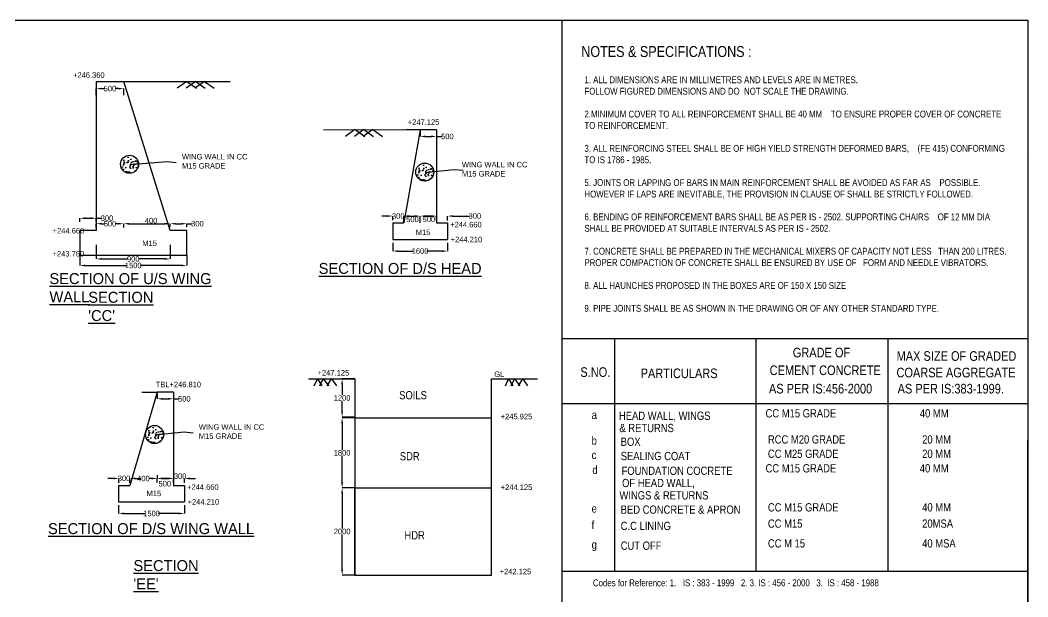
# Model space of a CAD drawing. Header units: inches. Extents: x -392027 to 80613, y -22027 to 270759.
# Drawn here: x -359664 to -322900, y 249727 to 270759 of the extents above; entities that cross this region are included whole.
import ezdxf

# ---------------------------------------------------------------- set-up
doc = ezdxf.new("R2010")
doc.units = ezdxf.units.IN
doc.header["$MEASUREMENT"] = 0
for name, color, linetype in [('head wall', 4, 'Continuous'), ('MAIN', 7, 'Continuous'), ('main canal', 1, 'Continuous'), ('walls', 130, 'Continuous')]:
    doc.layers.add(name, color=color, linetype=linetype)
doc.styles.add('ARIAL NARROW', font='ARIALN.TTF')
doc.dimstyles.get("Standard").update_dxf_attribs({"dimtxt": 0.18, "dimasz": 0.18, "dimexe": 0.18, "dimexo": 0.0625, "dimgap": 0.09, "dimtad": 0, "dimtih": 1, "dimtoh": 1, "dimdec": 4, "dimzin": 0, "dimdsep": 46, "dimtxsty": 'Standard', "dimcen": 0.09, "dimadec": 0, "dimazin": 0, "dimtfac": 1, "dimtdec": 4, "dimtofl": 0, "dimtmove": 0, "dimatfit": 3, "dimfxl": 1, "dimtolj": 1, "dimtzin": 0, "dimarcsym": 0})
doc.dimstyles.new('STANDARD$0', dxfattribs={"dimscale": 88.888889, "dimtxt": 0.02, "dimasz": 0.02, "dimexe": 0.05, "dimexo": 0.1, "dimgap": 0.002, "dimtad": 2, "dimdec": 0, "dimzin": 1, "dimdsep": 46, "dimtxsty": 'Standard', "dimblk": 'OBLIQUE', "dimcen": 0.09, "dimadec": 0, "dimazin": 0, "dimtfac": 1, "dimtdec": 4, "dimtofl": 0, "dimtmove": 0, "dimatfit": 3, "dimfxl": 1, "dimtolj": 1, "dimtzin": 1, "dimarcsym": 0})

# ---------------------------------------------------------------- blocks, each defined once
blk = doc.blocks.new('*D6')
at = {"layer": 'Defpoints', "color": 0, "transparency": 16777216}
for p in [(-345069, 266763), (-344469, 266763), (-344469, 266519)]:
    blk.add_point(p, dxfattribs=at)
at = {"layer": 'walls', "color": 0, "lineweight": -2, "transparency": 16777216}
for p, q in [((-345069, 266763), (-345069, 266519)), ((-344469, 266763), (-344469, 266519)), ((-344869, 266519), (-344669, 266519)), ((-344469, 266519), (-344269, 266519))]:
    blk.add_line(p, q, dxfattribs=at)
at = {"layer": 'walls', "color": 0, "transparency": 16777216}
for points in [[(-344869, 266552), (-344869, 266486), (-345069, 266519)], [(-344669, 266552), (-344669, 266486), (-344469, 266519)]]:
    blk.add_solid(points, dxfattribs=at)
at = {"layer": 'walls', "color": 0, "transparency": 16777216, "insert": (-344078, 266519), "char_height": 200, "attachment_point": 5, "style": 'ARIAL NARROW'}
blk.add_mtext('\\A1;500', dxfattribs=at)
blk = doc.blocks.new('*D7')
at = {"layer": 'Defpoints', "color": 0, "transparency": 16777216}
for p in [(-344069, 263615), (-344469, 263449), (-344069, 263449)]:
    blk.add_point(p, dxfattribs=at)
at = {"layer": 'walls', "color": 0, "lineweight": -2, "transparency": 16777216}
for p, q in [((-344669, 263615), (-344869, 263615)), ((-344469, 263449), (-344469, 263615)), ((-344069, 263449), (-344069, 263615)), ((-343869, 263615), (-343266, 263615))]:
    blk.add_line(p, q, dxfattribs=at)
at = {"layer": 'walls', "color": 0, "transparency": 16777216}
for points in [[(-344669, 263648), (-344669, 263581), (-344469, 263615)], [(-343869, 263648), (-343869, 263581), (-344069, 263615)]]:
    blk.add_solid(points, dxfattribs=at)
at = {"layer": 'walls', "color": 0, "transparency": 16777216, "insert": (-343075, 263615), "char_height": 200, "attachment_point": 5, "style": 'ARIAL NARROW'}
blk.add_mtext('\\A1;300', dxfattribs=at)
blk = doc.blocks.new('*D8')
at = {"layer": 'Defpoints', "color": 0, "transparency": 16777216}
for p in [(-345669, 263615), (-346069, 263464), (-345669, 263363)]:
    blk.add_point(p, dxfattribs=at)
at = {"layer": 'walls', "color": 0, "lineweight": -2, "transparency": 16777216}
for p, q in [((-346269, 263615), (-346469, 263615)), ((-346069, 263464), (-346069, 263615)), ((-345669, 263363), (-345669, 263615)), ((-345469, 263615), (-345269, 263615))]:
    blk.add_line(p, q, dxfattribs=at)
at = {"layer": 'walls', "color": 0, "transparency": 16777216}
for points in [[(-346269, 263648), (-346269, 263581), (-346069, 263615)], [(-345469, 263648), (-345469, 263581), (-345669, 263615)]]:
    blk.add_solid(points, dxfattribs=at)
at = {"layer": 'walls', "color": 0, "transparency": 16777216, "insert": (-345869, 263615), "char_height": 200, "attachment_point": 5, "style": 'ARIAL NARROW'}
blk.add_mtext('\\A1;300', dxfattribs=at)
blk = doc.blocks.new('*D9')
at = {"layer": 'Defpoints', "color": 0, "transparency": 16777216}
for p in [(-345069, 263615), (-345069, 263615), (-345669, 263363)]:
    blk.add_point(p, dxfattribs=at)
at = {"layer": 'walls', "color": 0, "lineweight": -2, "transparency": 16777216}
for p, q in [((-345669, 263363), (-345669, 263615)), ((-345469, 263615), (-345269, 263615)), ((-345069, 263615), (-345069, 263615))]:
    blk.add_line(p, q, dxfattribs=at)
at = {"layer": 'walls', "color": 0, "transparency": 16777216}
for points in [[(-345469, 263648), (-345469, 263582), (-345669, 263615)], [(-345269, 263648), (-345269, 263582), (-345069, 263615)]]:
    blk.add_solid(points, dxfattribs=at)
at = {"layer": 'walls', "color": 0, "transparency": 16777216, "insert": (-345351, 263493), "char_height": 200, "attachment_point": 5, "style": 'ARIAL NARROW'}
blk.add_mtext('\\A1;500', dxfattribs=at)
blk = doc.blocks.new('*D10')
at = {"layer": 'Defpoints', "color": 0, "transparency": 16777216}
for p in [(-346073, 262643), (-344073, 262643), (-344073, 262337)]:
    blk.add_point(p, dxfattribs=at)
at = {"layer": 'walls', "color": 0, "lineweight": -2, "transparency": 16777216}
for p, q in [((-346073, 262643), (-346073, 262337)), ((-344073, 262643), (-344073, 262337)), ((-345873, 262337), (-345320, 262337)), ((-344273, 262337), (-344826, 262337))]:
    blk.add_line(p, q, dxfattribs=at)
at = {"layer": 'walls', "color": 0, "transparency": 16777216}
for points in [[(-345873, 262370), (-345873, 262304), (-346073, 262337)], [(-344273, 262370), (-344273, 262304), (-344073, 262337)]]:
    blk.add_solid(points, dxfattribs=at)
at = {"layer": 'walls', "color": 0, "transparency": 16777216, "insert": (-345073, 262337), "char_height": 200, "attachment_point": 5, "style": 'ARIAL NARROW'}
blk.add_mtext('\\A1;1600', dxfattribs=at)
blk = doc.blocks.new('*D11')
at = {"layer": 'Defpoints', "color": 0, "transparency": 16777216}
for p in [(-355887, 263335), (-356887, 263203), (-355887, 263198)]:
    blk.add_point(p, dxfattribs=at)
at = {"layer": 'walls', "color": 0, "lineweight": -2, "transparency": 16777216}
for p, q in [((-356887, 263203), (-356887, 263335)), ((-356687, 263335), (-356578, 263335)), ((-356087, 263335), (-356196, 263335)), ((-355887, 263198), (-355887, 263335))]:
    blk.add_line(p, q, dxfattribs=at)
at = {"layer": 'walls', "color": 0, "transparency": 16777216}
for points in [[(-356687, 263369), (-356687, 263302), (-356887, 263335)], [(-356087, 263369), (-356087, 263302), (-355887, 263335)]]:
    blk.add_solid(points, dxfattribs=at)
at = {"layer": 'walls', "color": 0, "transparency": 16777216, "insert": (-356387, 263335), "char_height": 200, "attachment_point": 5, "style": 'ARIAL NARROW'}
blk.add_mtext('\\A1;500', dxfattribs=at)
blk = doc.blocks.new('*D12')
at = {"layer": 'Defpoints', "color": 0, "transparency": 16777216}
for p in [(-357487, 263403), (-356887, 263535), (-356887, 263403)]:
    blk.add_point(p, dxfattribs=at)
at = {"layer": 'walls', "color": 0, "lineweight": -2, "transparency": 16777216}
for p, q in [((-357487, 263403), (-357487, 263536)), ((-357287, 263535), (-357087, 263535)), ((-356887, 263403), (-356887, 263536)), ((-356887, 263535), (-356687, 263535))]:
    blk.add_line(p, q, dxfattribs=at)
at = {"layer": 'walls', "color": 0, "transparency": 16777216}
for points in [[(-357287, 263569), (-357287, 263502), (-357487, 263535)], [(-357087, 263569), (-357087, 263502), (-356887, 263535)]]:
    blk.add_solid(points, dxfattribs=at)
at = {"layer": 'walls', "color": 0, "transparency": 16777216, "insert": (-356496, 263535), "char_height": 200, "attachment_point": 5, "style": 'ARIAL NARROW'}
blk.add_mtext('\\A1;300', dxfattribs=at)
blk = doc.blocks.new('*D13')
at = {"layer": 'Defpoints', "color": 0, "transparency": 16777216}
for p in [(-355887, 263299), (-354187, 263335), (-354187, 263293)]:
    blk.add_point(p, dxfattribs=at)
at = {"layer": 'walls', "color": 0, "lineweight": -2, "transparency": 16777216}
for p, q in [((-355887, 263299), (-355887, 263335)), ((-355687, 263335), (-354387, 263335)), ((-354187, 263293), (-354187, 263335))]:
    blk.add_line(p, q, dxfattribs=at)
at = {"layer": 'walls', "color": 0, "transparency": 16777216}
for points in [[(-355687, 263369), (-355687, 263302), (-355887, 263335)], [(-354387, 263369), (-354387, 263302), (-354187, 263335)]]:
    blk.add_solid(points, dxfattribs=at)
at = {"layer": 'walls', "color": 0, "transparency": 16777216, "insert": (-354887, 263447), "char_height": 200, "attachment_point": 5, "style": 'ARIAL NARROW'}
blk.add_mtext('\\A1;400 ', dxfattribs=at)
blk = doc.blocks.new('*D14')
at = {"layer": 'Defpoints', "color": 0, "transparency": 16777216}
for p in [(-353587, 263335), (-354187, 263213), (-353587, 263213)]:
    blk.add_point(p, dxfattribs=at)
at = {"layer": 'walls', "color": 0, "lineweight": -2, "transparency": 16777216}
for p, q in [((-354187, 263213), (-354187, 263335)), ((-353987, 263335), (-353787, 263335)), ((-353587, 263213), (-353587, 263335)), ((-353587, 263335), (-353387, 263335))]:
    blk.add_line(p, q, dxfattribs=at)
at = {"layer": 'walls', "color": 0, "transparency": 16777216}
for points in [[(-353987, 263368), (-353987, 263302), (-354187, 263335)], [(-353787, 263368), (-353787, 263302), (-353587, 263335)]]:
    blk.add_solid(points, dxfattribs=at)
at = {"layer": 'walls', "color": 0, "transparency": 16777216, "insert": (-353196, 263335), "char_height": 200, "attachment_point": 5, "style": 'ARIAL NARROW'}
blk.add_mtext('\\A1;300', dxfattribs=at)
blk = doc.blocks.new('*D15')
at = {"layer": 'Defpoints', "color": 0, "transparency": 16777216}
for p in [(-356887, 268020), (-355887, 268262), (-355887, 268020)]:
    blk.add_point(p, dxfattribs=at)
at = {"layer": 'walls', "color": 0, "lineweight": -2, "transparency": 16777216}
for p, q in [((-356887, 268020), (-356887, 268262)), ((-356687, 268262), (-356578, 268262)), ((-356087, 268262), (-356196, 268262)), ((-355887, 268020), (-355887, 268262))]:
    blk.add_line(p, q, dxfattribs=at)
at = {"layer": 'walls', "color": 0, "transparency": 16777216}
for points in [[(-356687, 268295), (-356687, 268229), (-356887, 268262)], [(-356087, 268295), (-356087, 268229), (-355887, 268262)]]:
    blk.add_solid(points, dxfattribs=at)
at = {"layer": 'walls', "color": 0, "transparency": 16777216, "insert": (-356387, 268262), "char_height": 200, "attachment_point": 5, "style": 'ARIAL NARROW'}
blk.add_mtext('\\A1;500', dxfattribs=at)
blk = doc.blocks.new('*D42')
at = {"layer": 'Defpoints', "color": 0, "transparency": 16777216}
for p in [(-344469, 263615), (-344469, 263615), (-345069, 263363)]:
    blk.add_point(p, dxfattribs=at)
at = {"layer": 'walls', "color": 0, "lineweight": -2, "transparency": 16777216}
for p, q in [((-345069, 263363), (-345069, 263615)), ((-344869, 263615), (-344669, 263615)), ((-344469, 263615), (-344469, 263615))]:
    blk.add_line(p, q, dxfattribs=at)
at = {"layer": 'walls', "color": 0, "transparency": 16777216}
for points in [[(-344869, 263648), (-344869, 263582), (-345069, 263615)], [(-344669, 263648), (-344669, 263582), (-344469, 263615)]]:
    blk.add_solid(points, dxfattribs=at)
at = {"layer": 'walls', "color": 0, "transparency": 16777216, "insert": (-344751, 263493), "char_height": 200, "attachment_point": 5, "style": 'ARIAL NARROW'}
blk.add_mtext('\\A1;500', dxfattribs=at)
blk = doc.blocks.new('*D52')
at = {"layer": 'Defpoints', "color": 0, "transparency": 16777216}
for p in [(-354666, 257193), (-354066, 257193), (-354066, 256949)]:
    blk.add_point(p, dxfattribs=at)
at = {"layer": 'walls', "color": 0, "lineweight": -2, "transparency": 16777216}
for p, q in [((-354666, 257193), (-354666, 256949)), ((-354066, 257193), (-354066, 256949)), ((-354466, 256949), (-354266, 256949)), ((-354066, 256949), (-353866, 256949))]:
    blk.add_line(p, q, dxfattribs=at)
at = {"layer": 'walls', "color": 0, "transparency": 16777216}
for points in [[(-354466, 256982), (-354466, 256916), (-354666, 256949)], [(-354266, 256982), (-354266, 256916), (-354066, 256949)]]:
    blk.add_solid(points, dxfattribs=at)
at = {"layer": 'walls', "color": 0, "transparency": 16777216, "insert": (-353675, 256949), "char_height": 200, "attachment_point": 5, "style": 'ARIAL NARROW'}
blk.add_mtext('\\A1;500', dxfattribs=at)
blk = doc.blocks.new('*D43')
at = {"layer": 'Defpoints', "color": 0, "transparency": 16777216}
for p in [(-355666, 254044), (-356066, 253879), (-355666, 253879)]:
    blk.add_point(p, dxfattribs=at)
at = {"layer": 'walls', "color": 0, "lineweight": -2, "transparency": 16777216}
for p, q in [((-356266, 254044), (-356466, 254044)), ((-356066, 253879), (-356066, 254045)), ((-355666, 253879), (-355666, 254045)), ((-355466, 254044), (-355266, 254044))]:
    blk.add_line(p, q, dxfattribs=at)
at = {"layer": 'walls', "color": 0, "transparency": 16777216}
for points in [[(-356266, 254078), (-356266, 254011), (-356066, 254044)], [(-355466, 254078), (-355466, 254011), (-355666, 254044)]]:
    blk.add_solid(points, dxfattribs=at)
at = {"layer": 'walls', "color": 0, "transparency": 16777216, "insert": (-355873, 254048), "char_height": 200, "attachment_point": 5, "style": 'ARIAL NARROW'}
blk.add_mtext('\\A1;300', dxfattribs=at)
blk = doc.blocks.new('*D44')
at = {"layer": 'Defpoints', "color": 0, "transparency": 16777216}
for p in [(-353666, 254044), (-354066, 253879), (-353666, 253879)]:
    blk.add_point(p, dxfattribs=at)
at = {"layer": 'walls', "color": 0, "lineweight": -2, "transparency": 16777216}
for p, q in [((-354266, 254044), (-354466, 254044)), ((-354066, 253879), (-354066, 254045)), ((-353666, 253879), (-353666, 254045)), ((-353466, 254044), (-353266, 254044))]:
    blk.add_line(p, q, dxfattribs=at)
at = {"layer": 'walls', "color": 0, "transparency": 16777216}
for points in [[(-354266, 254078), (-354266, 254011), (-354066, 254044)], [(-353466, 254078), (-353466, 254011), (-353666, 254044)]]:
    blk.add_solid(points, dxfattribs=at)
at = {"layer": 'walls', "color": 0, "transparency": 16777216, "insert": (-353827, 254125), "char_height": 200, "attachment_point": 5, "style": 'ARIAL NARROW'}
blk.add_mtext('\\A1;300', dxfattribs=at)
blk = doc.blocks.new('*D45')
at = {"layer": 'Defpoints', "color": 0, "transparency": 16777216}
for p in [(-354666, 254044), (-355666, 253894), (-354666, 253894)]:
    blk.add_point(p, dxfattribs=at)
at = {"layer": 'walls', "color": 0, "lineweight": -2, "transparency": 16777216}
for p, q in [((-355666, 253894), (-355666, 254045)), ((-355466, 254044), (-355360, 254044)), ((-354866, 254044), (-354972, 254044)), ((-354666, 253894), (-354666, 254045))]:
    blk.add_line(p, q, dxfattribs=at)
at = {"layer": 'walls', "color": 0, "transparency": 16777216}
for points in [[(-355466, 254078), (-355466, 254011), (-355666, 254044)], [(-354866, 254078), (-354866, 254011), (-354666, 254044)]]:
    blk.add_solid(points, dxfattribs=at)
at = {"layer": 'walls', "color": 0, "transparency": 16777216, "insert": (-355166, 254044), "char_height": 200, "attachment_point": 5, "style": 'ARIAL NARROW'}
blk.add_mtext('\\A1;400', dxfattribs=at)
blk = doc.blocks.new('*D46')
at = {"layer": 'Defpoints', "color": 0, "transparency": 16777216}
for p in [(-354666, 254166), (-354066, 254288), (-354066, 254045)]:
    blk.add_point(p, dxfattribs=at)
at = {"layer": 'walls', "color": 0, "lineweight": -2, "transparency": 16777216}
for p, q in [((-354666, 254166), (-354666, 254045)), ((-354466, 254045), (-354266, 254045)), ((-354066, 254288), (-354066, 254045))]:
    blk.add_line(p, q, dxfattribs=at)
at = {"layer": 'walls', "color": 0, "transparency": 16777216}
for points in [[(-354466, 254078), (-354466, 254011), (-354666, 254045)], [(-354266, 254078), (-354266, 254011), (-354066, 254045)]]:
    blk.add_solid(points, dxfattribs=at)
at = {"layer": 'walls', "color": 0, "transparency": 16777216, "insert": (-354387, 253852), "char_height": 200, "attachment_point": 5, "style": 'ARIAL NARROW'}
blk.add_mtext('\\A1;500', dxfattribs=at)
blk = doc.blocks.new('*D47')
at = {"layer": 'Defpoints', "color": 0, "transparency": 16777216}
for p in [(-356070, 253073), (-353670, 253073), (-353670, 252767)]:
    blk.add_point(p, dxfattribs=at)
at = {"layer": 'walls', "color": 0, "lineweight": -2, "transparency": 16777216}
for p, q in [((-356070, 253073), (-356070, 252767)), ((-353670, 253073), (-353670, 252767)), ((-355870, 252767), (-355117, 252767)), ((-353870, 252767), (-354623, 252767))]:
    blk.add_line(p, q, dxfattribs=at)
at = {"layer": 'walls', "color": 0, "transparency": 16777216}
for points in [[(-355870, 252800), (-355870, 252734), (-356070, 252767)], [(-353870, 252800), (-353870, 252734), (-353670, 252767)]]:
    blk.add_solid(points, dxfattribs=at)
at = {"layer": 'walls', "color": 0, "transparency": 16777216, "insert": (-354870, 252767), "char_height": 200, "attachment_point": 5, "style": 'ARIAL NARROW'}
blk.add_mtext('\\A1;1500', dxfattribs=at)
blk = doc.blocks.new('*D84')
at = {"layer": 'Defpoints', "color": 0, "transparency": 16777216}
for p in [(-356887, 262571), (-354187, 262571), (-354187, 262051)]:
    blk.add_point(p, dxfattribs=at)
at = {"layer": 'walls', "color": 0, "lineweight": -2, "transparency": 16777216}
for p, q in [((-356887, 262571), (-356887, 262051)), ((-354187, 262571), (-354187, 262051)), ((-356687, 262051), (-355728, 262051)), ((-354387, 262051), (-355346, 262051))]:
    blk.add_line(p, q, dxfattribs=at)
at = {"layer": 'walls', "color": 0, "transparency": 16777216}
for points in [[(-356687, 262084), (-356687, 262017), (-356887, 262051)], [(-354387, 262084), (-354387, 262017), (-354187, 262051)]]:
    blk.add_solid(points, dxfattribs=at)
at = {"layer": 'walls', "color": 0, "transparency": 16777216, "insert": (-355537, 262051), "char_height": 200, "attachment_point": 5, "style": 'ARIAL NARROW'}
blk.add_mtext('\\A1;900', dxfattribs=at)
blk = doc.blocks.new('*D85')
at = {"layer": 'Defpoints', "color": 0, "transparency": 16777216}
for p in [(-357487, 262191), (-353587, 262191), (-353587, 261813)]:
    blk.add_point(p, dxfattribs=at)
at = {"layer": 'walls', "color": 0, "lineweight": -2, "transparency": 16777216}
for p, q in [((-357487, 262191), (-357487, 261813)), ((-353587, 262191), (-353587, 261813)), ((-357287, 261813), (-355784, 261813)), ((-353787, 261813), (-355290, 261813))]:
    blk.add_line(p, q, dxfattribs=at)
at = {"layer": 'walls', "color": 0, "transparency": 16777216}
for points in [[(-357287, 261846), (-357287, 261780), (-357487, 261813)], [(-353787, 261846), (-353787, 261780), (-353587, 261813)]]:
    blk.add_solid(points, dxfattribs=at)
at = {"layer": 'walls', "color": 0, "transparency": 16777216, "insert": (-355537, 261813), "char_height": 200, "attachment_point": 5, "style": 'ARIAL NARROW'}
blk.add_mtext('\\A1;1500', dxfattribs=at)
blk = doc.blocks.new('*D86')
at = {"layer": 'Defpoints', "color": 0, "transparency": 16777216}
for p in [(-347918, 257676), (-347459, 257676), (-347459, 256284)]:
    blk.add_point(p, dxfattribs=at)
at = {"layer": 'main canal', "color": 0, "lineweight": -2, "transparency": 16777216}
for p, q in [((-347459, 257676), (-347918, 257676)), ((-347918, 257476), (-347918, 257092)), ((-347918, 256484), (-347918, 256868)), ((-347459, 256284), (-347918, 256284))]:
    blk.add_line(p, q, dxfattribs=at)
at = {"layer": 'main canal', "color": 0, "transparency": 16777216}
for points in [[(-347951, 257476), (-347884, 257476), (-347918, 257676)], [(-347951, 256484), (-347884, 256484), (-347918, 256284)]]:
    blk.add_solid(points, dxfattribs=at)
at = {"layer": 'main canal', "color": 0, "transparency": 16777216, "insert": (-347918, 256980), "char_height": 200, "attachment_point": 5, "style": 'ARIAL NARROW'}
blk.add_mtext('\\A1;1200', dxfattribs=at)
blk = doc.blocks.new('*D87')
at = {"layer": 'Defpoints', "color": 0, "transparency": 16777216}
for p in [(-347918, 256258), (-347459, 256258), (-347459, 253701)]:
    blk.add_point(p, dxfattribs=at)
at = {"layer": 'main canal', "color": 0, "lineweight": -2, "transparency": 16777216}
for p, q in [((-347459, 256258), (-347918, 256258)), ((-347918, 256058), (-347918, 255092)), ((-347918, 253901), (-347918, 254867)), ((-347459, 253701), (-347918, 253701))]:
    blk.add_line(p, q, dxfattribs=at)
at = {"layer": 'main canal', "color": 0, "transparency": 16777216}
for points in [[(-347951, 256058), (-347884, 256058), (-347918, 256258)], [(-347951, 253901), (-347884, 253901), (-347918, 253701)]]:
    blk.add_solid(points, dxfattribs=at)
at = {"layer": 'main canal', "color": 0, "transparency": 16777216, "insert": (-347918, 254980), "char_height": 200, "attachment_point": 5, "style": 'ARIAL NARROW'}
blk.add_mtext('\\A1;1800', dxfattribs=at)
blk = doc.blocks.new('_Oblique')
at = {"color": 0, "linetype": 'ByBlock', "lineweight": -2}
blk.add_line((-0.5, -0.5), (0.5, 0.5), dxfattribs=at)
blk = doc.blocks.new('*D88')
at = {"color": 0, "lineweight": -2, "transparency": 16777216}
for p, q in [((-347467, 253710), (-347467, 253707)), ((-347459, 253702), (-347467, 253702)), ((-347459, 250523), (-347459, 253707))]:
    blk.add_line(p, q, dxfattribs=at)
at = {"layer": 'Defpoints', "color": 0, "transparency": 16777216}
for p in [(-347467, 253702), (-347467, 253701), (-347459, 250514)]:
    blk.add_point(p, dxfattribs=at)
at = {"color": 0, "lineweight": -2, "transparency": 16777216, "xscale": 1.777777777777778, "yscale": 1.777777777777778, "zscale": 1.777777777777778, "rotation": 180}
blk.add_blockref('_Oblique', (-347467, 253702), dxfattribs=at)
at = {"color": 0, "lineweight": -2, "transparency": 16777216, "xscale": 1.777777777777778, "yscale": 1.777777777777778, "zscale": 1.777777777777778}
blk.add_blockref('_Oblique', (-347459, 253702), dxfattribs=at)
at = {"color": 0, "transparency": 16777216, "insert": (-347463, 253703), "char_height": 1.78, "attachment_point": 5}
blk.add_mtext('\\A1;9', dxfattribs=at)
blk = doc.blocks.new('*D89')
at = {"layer": 'Defpoints', "color": 0, "transparency": 16777216}
for p in [(-347917, 253701), (-347468, 253701), (-347459, 250523)]:
    blk.add_point(p, dxfattribs=at)
at = {"layer": 'main canal', "color": 0, "lineweight": -2, "transparency": 16777216}
for p, q in [((-347468, 253701), (-347917, 253701)), ((-347917, 253501), (-347917, 252224)), ((-347917, 250723), (-347917, 252000)), ((-347459, 250523), (-347917, 250523))]:
    blk.add_line(p, q, dxfattribs=at)
at = {"layer": 'main canal', "color": 0, "transparency": 16777216}
for points in [[(-347950, 253501), (-347883, 253501), (-347917, 253701)], [(-347950, 250723), (-347883, 250723), (-347917, 250523)]]:
    blk.add_solid(points, dxfattribs=at)
at = {"layer": 'main canal', "color": 0, "transparency": 16777216, "insert": (-347917, 252112), "char_height": 200, "attachment_point": 5, "style": 'ARIAL NARROW'}
blk.add_mtext('\\A1;2000', dxfattribs=at)

msp = doc.modelspace()

# ---------------------------------------------------------------- hatches: boundary and pattern name
at = {"layer": 'walls'}
h = msp.add_hatch(dxfattribs=at)
h.set_pattern_fill('AR-CONC', color=0, scale=50, style=0)
h.set_pattern_definition([(50, (-431324.34, 288007.95), (358.6301, -31.3761), [37.5, -412.5]), (355, (-431324.34, 288007.95), (-69.3757, 376.096), [30, -330]), (100.4514, (-431294.46, 288005.33), (289.2547, 344.7198), [31.8701, -350.571]), (46.1842, (-431324.34, 288107.95), (533.6205, -82.7595), [56.25, -618.75]), (96.6356, (-431279.9, 288101.05), (467.3314, 487.059), [47.805, -525.8565]), (351.1842, (-431324.34, 288107.95), (467.331, 487.0593), [45, -495]), (21, (-431274.34, 288082.95), (298.4535, -201.3094), [37.5, -412.5]), (326, (-431274.34, 288082.95), (121.6577, 362.575), [30, -330]), (71.4514, (-431249.47, 288066.17), (420.1113, 161.2652), [31.8701, -350.571]), (37.5, (-431324.34, 288007.95), (6.07993, 166.44693), [0, -326, 0, -335, 0, -331.25]), (7.5, (-431324.34, 288007.95), (131.53477, 197.20586), [0, -191, 0, -318.5, 0, -126.25]), (327.5, (-431435.84, 288007.95), (266.91122, -11.27744), [0, -125, 0, -390, 0, -517.5]), (317.5, (-431485.84, 288007.95), (291.5931, 50.0525), [0, -162.5, 0, -259, 0, -367.5])])
h.paths.add_polyline_path([(-355344.3, 265505.8, 1), (-356003, 265505.8, 1)])
h = msp.add_hatch(dxfattribs=at)
h.set_pattern_fill('AR-CONC', color=0, scale=50, style=0)
h.set_pattern_definition([(50, (-420554.06, 287719.75), (358.6301, -31.3761), [37.5, -412.5]), (355, (-420554.06, 287719.75), (-69.3757, 376.096), [30, -330]), (100.4514, (-420524.17, 287717.13), (289.2547, 344.7198), [31.8701, -350.571]), (46.1842, (-420554.06, 287819.75), (533.6205, -82.7595), [56.25, -618.75]), (96.6356, (-420509.6, 287812.85), (467.3314, 487.059), [47.805, -525.8565]), (351.1842, (-420554.06, 287819.75), (467.331, 487.0593), [45, -495]), (21, (-420504.06, 287794.75), (298.4535, -201.3094), [37.5, -412.5]), (326, (-420504.06, 287794.75), (121.6577, 362.575), [30, -330]), (71.4514, (-420479.2, 287777.97), (420.1113, 161.2652), [31.8701, -350.571]), (37.5, (-420554.06, 287719.75), (6.07993, 166.44693), [0, -326, 0, -335, 0, -331.25]), (7.5, (-420554.06, 287719.75), (131.53477, 197.20586), [0, -191, 0, -318.5, 0, -126.25]), (327.5, (-420665.56, 287719.75), (266.91122, -11.27744), [0, -125, 0, -390, 0, -517.5]), (317.5, (-420715.56, 287719.75), (291.5931, 50.0525), [0, -162.5, 0, -259, 0, -367.5])])
h.paths.add_polyline_path([(-344574.1, 265217.6, 1), (-345232.7, 265217.6, 1)])
h = msp.add_hatch(dxfattribs=at)
h.set_pattern_fill('AR-CONC', color=0, scale=50, style=0)
h.set_pattern_definition([(50, (-430408.94, 278149.6), (358.6301, -31.3761), [37.5, -412.5]), (355, (-430408.94, 278149.6), (-69.3757, 376.096), [30, -330]), (100.4514, (-430379.06, 278146.97), (289.2547, 344.7198), [31.8701, -350.571]), (46.1842, (-430408.94, 278249.6), (533.6205, -82.7595), [56.25, -618.75]), (96.6356, (-430364.5, 278242.7), (467.3314, 487.059), [47.805, -525.8565]), (351.1842, (-430408.94, 278249.6), (467.331, 487.0593), [45, -495]), (21, (-430358.94, 278224.6), (298.4535, -201.3094), [37.5, -412.5]), (326, (-430358.94, 278224.6), (121.6577, 362.575), [30, -330]), (71.4514, (-430334.07, 278207.8), (420.1113, 161.2652), [31.8701, -350.571]), (37.5, (-430408.94, 278149.59), (6.07993, 166.44693), [0, -326, 0, -335, 0, -331.25]), (7.5, (-430408.94, 278149.59), (131.53477, 197.20586), [0, -191, 0, -318.5, 0, -126.25]), (327.5, (-430520.44, 278149.59), (266.91122, -11.27744), [0, -125, 0, -390, 0, -517.5]), (317.5, (-430570.44, 278149.6), (291.5931, 50.0525), [0, -162.5, 0, -259, 0, -367.5])])
h.paths.add_polyline_path([(-354428.9, 255647.4, 1), (-355087.6, 255647.4, 1)])

# ---------------------------------------------------------------- linework, layer by layer
for p, q in [((-349142.2, 257675.8), (-347458.5, 257675.8)), ((-347458.5, 257675.8), (-347458.5, 250514.3)), ((-342469.8, 250514.3), (-342469.8, 257675.8)), ((-342469.8, 257675.8), (-340786.2, 257675.8)), ((-347458.5, 256257.7), (-342469.8, 256257.7)), ((-347458.5, 253701.3), (-342469.8, 253701.3)), ((-347458.5, 250514.3), (-342469.8, 250514.3))]:
    msp.add_line(p, q)
for points in [[(-348937.8, 257422.3), (-348817.9, 257675.8), (-348662.9, 257422.3)], [(-348730.3, 257422.3), (-348603.9, 257675.8), (-348416.1, 257430.7), (-348409.7, 257422.3)], [(-348460.1, 257422.3), (-348300.3, 257675.8), (-348125.8, 257417.8)], [(-341962, 257422.3), (-341842.1, 257675.8), (-341687, 257422.3)], [(-341754.5, 257422.3), (-341628, 257675.8), (-341440.3, 257430.7), (-341433.9, 257422.3)], [(-341484.3, 257422.3), (-341324.5, 257675.8), (-341150, 257417.8)]]:
    msp.add_lwpolyline(points)
at = {"layer": 'head wall', "color": 0}
msp.add_line((-355230, 257192.6), (-354666.2, 257192.6), dxfattribs=at)
msp.add_lwpolyline([(-322900.1, 221521.8), (-392026.7, 221521.8), (-392026.7, 270759.1), (-322900.1, 270759.1)], close=True, dxfattribs=at)
at = {"layer": 'main canal', "color": 0}
for p, q in [((-339898.1, 270759.1), (-339897, 221521.8)), ((-322999.1, 265836.9), (-322999.1, 265836.9)), ((-339897.9, 259145.6), (-322900.1, 259145.6)), ((-337974.8, 259145.6), (-337974.8, 250674.2)), ((-332828.9, 259145.6), (-332828.9, 250674.2)), ((-328006.6, 259145.6), (-328006.6, 250668.4)), ((-339897.8, 256778.3), (-322900.1, 256778.3)), ((-322900.1, 221521.8), (-322900.6, 255426.2)), ((-336873.2, 252509.5), (-336873.2, 252509.5)), ((-339897.7, 250668.4), (-322900.1, 250668.4))]:
    msp.add_line(p, q, dxfattribs=at)
at = {"layer": 'walls', "color": 0}
for p, q in [((-356886.6, 268527.1), (-355886.6, 268527.1)), ((-356886.6, 268527.1), (-356886.6, 263091.1)), ((-354186.6, 263091.1), (-355886.6, 268527.1)), ((-355886.6, 268527.1), (-352002, 268527.1)), ((-353584.5, 268527.1), (-353934.2, 268278.4)), ((-353258.8, 268527.1), (-353608.5, 268278.4)), ((-353581.4, 268527.1), (-353231.7, 268278.4)), ((-352936.3, 268527.1), (-353285.9, 268278.4)), ((-353258.8, 268527.1), (-352909.2, 268278.4)), ((-352933.1, 268527.1), (-352583.4, 268278.4)), ((-348598.6, 266767.9), (-345068.8, 266762.7)), ((-347447.7, 266766.2), (-347797.4, 266517.6)), ((-347122, 266766.2), (-347471.7, 266517.6)), ((-347444.6, 266766.2), (-347094.9, 266517.6)), ((-346799.4, 266766.3), (-347149.1, 266517.6)), ((-347122, 266766.2), (-346772.3, 266517.6)), ((-346796.3, 266766.3), (-346446.6, 266517.6)), ((-345068.8, 266762.7), (-345669.3, 263362.7)), ((-344468.8, 266762.8), (-345586.8, 266762.8)), ((-344468.8, 266762.8), (-344468.8, 263362.8)), ((-346073.3, 263362.7), (-345669.3, 263362.7)), ((-346073.3, 263362.7), (-346073.3, 262762.7)), ((-344468.8, 263362.8), (-344068.8, 263362.8)), ((-344068.8, 263362.8), (-344068.8, 262762.8)), ((-356886.6, 263091.1), (-357486.6, 263091.1)), ((-357486.6, 263091.1), (-357486.6, 262191.1)), ((-353586.6, 263091.1), (-354186.6, 263091.1)), ((-353586.6, 262191.1), (-353586.6, 263091.1)), ((-346073.3, 262762.7), (-344068.8, 262762.8)), ((-357486.6, 262191.1), (-353586.6, 262191.1)), ((-354666.2, 257192.6), (-355666.2, 253792.6)), ((-354066.2, 257192.6), (-354666.2, 257192.6)), ((-354066.2, 257192.6), (-354066.2, 253792.6)), ((-356070.2, 253792.6), (-355666.2, 253792.6)), ((-356070.2, 253792.6), (-356070.2, 253192.6)), ((-354066.2, 253792.6), (-353666.2, 253792.6)), ((-353666.2, 253792.6), (-353666.2, 253192.6)), ((-356070.2, 253192.6), (-353666.2, 253192.6))]:
    msp.add_line(p, q, dxfattribs=at)
for centre in [(-355673.7, 265505.8), (-344903.4, 265217.6), (-354758.3, 255647.4)]:
    msp.add_circle(centre, 329.3, dxfattribs=at)

# ---------------------------------------------------------------- texts
at = {"layer": 'head wall', "color": 0, "char_height": 200, "attachment_point": 1, "style": 'ARIAL NARROW'}
for s, insert, width in [('+244.660', (-358476.6, 263180.6), 1933.217), ('M15', (-345228.7, 263121.9), 1933.217), ('M15', (-355209.2, 262721.2), 1933.217), ('+243.760', (-358480.9, 262340.7), 1121.412), ('M15', (-355053.2, 253600), 1933.217)]:
    msp.add_mtext(s, dxfattribs=dict(at, insert=insert, width=width))
at = {"layer": 'MAIN', "color": 0, "insert": (-339076.6, 268709.7), "char_height": 250, "width": 15517.617, "attachment_point": 1, "style": 'ARIAL NARROW'}
msp.add_mtext('1. ALL DIMENSIONS ARE IN MILLIMETRES AND LEVELS ARE IN METRES.\\PFOLLOW FIGURED DIMENSIONS AND DO  NOT SCALE THE DRAWING.\\P\\P2.MINIMUM COVER TO ALL REINFORCEMENT SHALL BE 40 MM    TO ENSURE PROPER COVER OF CONCRETE TO REINFORCEMENT.\\P\\P3. ALL REINFORCING STEEL SHALL BE OF HIGH YIELD STRENGTH DEFORMED BARS,    (FE 415) CONFORMING TO IS 1786 - 1985.\\P\\P5. JOINTS OR LAPPING OF BARS IN MAIN REINFORCEMENT SHALL BE AVOIDED AS FAR AS    POSSIBLE. HOWEVER IF LAPS ARE INEVITABLE, THE PROVISION IN CLAUSE OF SHALL BE STRICTLY FOLLOWED.\\P\\P6. BENDING OF REINFORCEMENT BARS SHALL BE AS PER IS - 2502. SUPPORTING CHAIRS    OF 12 MM DIA SHALL BE PROVIDED AT SUITABLE INTERVALS AS PER IS - 2502.\\P\\P7. CONCRETE SHALL BE PREPARED IN THE MECHANICAL MIXERS OF CAPACITY NOT LESS   THAN 200 LITRES. PROPER COMPACTION OF CONCRETE SHALL BE ENSURED BY USE OF   FORM AND NEEDLE VIBRATORS.\\P\\P8. ALL HAUNCHES PROPOSED IN THE BOXES ARE OF 150 X 150 SIZE\\P\\P9. PIPE JOINTS SHALL BE AS SHOWN IN THE DRAWING OR OF ANY OTHER STANDARD TYPE.', dxfattribs=at)
at = {"layer": 'main canal', "color": 0, "style": 'ARIAL NARROW'}
for s, height, p in [('GRADE OF ', 350, (-331475.5, 258460.5)), ('MAX SIZE OF GRADED ', 350, (-327687, 258335)), ('S.NO.', 350, (-339225.9, 257749.1)), ('CEMENT CONCRETE', 350, (-332319, 257816)), ('COARSE AGGREGATE ', 350, (-327692, 257731.4)), ('PARTICULARS', 350, (-337026.9, 257704.1)), (' AS PER IS:456-2000', 350, (-332456.9, 257144.6)), (' AS PER IS:383-1999.', 350, (-327763.2, 257144.6)), ('a', 300, (-338811.3, 256212.5)), ('HEAD WALL, WINGS', 300, (-337818, 256182.1)), ('CC M15 GRADE ', 300, (-332469.2, 256270.7)), ('40 MM', 300, (-326840.7, 256270.7)), ('& RETURNS', 300, (-337800.1, 255735.5)), ('b', 300, (-338814.1, 255274.2)), ('BOX', 300, (-337754.3, 255234)), ('RCC M20 GRADE ', 300, (-332384.1, 255317.2)), ('20 MM', 300, (-326755.6, 255317.2)), ('c', 300, (-338814.1, 254752.8)), ('SEALING COAT', 300, (-337754.3, 254712.7)), ('CC M25 GRADE ', 300, (-332384.1, 254795.8)), ('20 MM', 300, (-326755.6, 254795.8)), ('d', 300, (-338787.3, 254206.6)), (' FOUNDATION COCRETE ', 300, (-337818, 254176.1)), ('CC M15 GRADE ', 300, (-332469.2, 254264.8)), ('40 MM', 300, (-326840.7, 254264.8)), (' OF HEAD WALL,', 300, (-337800.1, 253729.6)), ('WINGS & RETURNS', 300, (-337800.1, 253278.5)), ('e', 300, (-338814.1, 252798.2)), ('BED CONCRETE & APRON', 300, (-337754.3, 252758)), ('CC M15 GRADE ', 300, (-332384.1, 252841.2)), ('40 MM', 300, (-326755.6, 252841.2)), ('f', 300, (-338814.1, 252205.4)), ('C.C LINING', 300, (-337754.3, 252165.2)), ('CC M15', 300, (-332384.1, 252248.4)), ('20MSA', 300, (-326755.6, 252248.4)), ('g', 300, (-338814.1, 251483.7)), ('CUT OFF', 300, (-337754.3, 251443.5)), ('CC M 15', 300, (-332384.1, 251526.7)), ('40 MSA', 300, (-326755.6, 251526.7))]:
    msp.add_text(s, height=height, dxfattribs=at).set_placement(p)
at = {"layer": 'main canal', "color": 0, "insert": (-338767, 250363.5), "char_height": 250, "width": 15564.871, "attachment_point": 1, "style": 'ARIAL NARROW'}
msp.add_mtext('Codes for Reference: 1.   IS : 383 - 1999   2. 3. IS : 456 - 2000   3.  IS : 458 - 1988', dxfattribs=at)
at = {"layer": 'walls', "color": 0, "style": 'ARIAL NARROW'}
msp.add_text('NOTES & SPECIFICATIONS :', height=400, rotation=360, dxfattribs=at).set_placement((-339192, 269414.9))
for s, insert, char_height, width, attachment_point in [('+246.360', (-357733.7, 268856.5), 200, 8826.863, 1), ('+247.125', (-345521.5, 267141.1), 200, 1933.217, 1), ('WING WALL IN CC M15 GRADE', (-353760.8, 265878.8), 200, 2013.072, 1), ('WING WALL IN CC M15 GRADE', (-343548.1, 265590.6), 200, 2013.072, 1), ('+244.660', (-343976.2, 263401.4), 200, 1933.217, 1), ('+244.210', (-343956.6, 262860.7), 200, 1967.815, 1), ('{\\fCityBlueprint|b0|i0|c2|p2;\\LSECTION OF D/S HEAD}', (-345801.2, 261904.1), 400, 9058.507, 2), ('{\\fCityBlueprint|b0|i0|c2|p2;\\LSECTION OF U/S WING WALL}', (-358594.7, 261533.5), 400, 6485.076, 1), ("{\\fCityBlueprint|b0|i0|c2|p2;\\LSECTION 'CC'}", (-357180.3, 260852.4), 400, 2931.112, 1), ('+247.125', (-348810.7, 257998.5), 200, 1933.217, 1), ('GL', (-342366, 257943.3), 200, 1933.217, 1), ('TBL+246.810', (-354718.8, 257571), 200, 1933.217, 1), ('SOILS', (-345837.4, 257232.2), 300, 1933.217, 1), ('+245.925', (-342131.6, 256402.6), 200, 1933.217, 1), ('WING WALL IN CC M15 GRADE', (-353145.4, 256020.4), 200, 2013.072, 1), ('SDR', (-345813.4, 255005.2), 300, 1933.217, 1), ('+244.660', (-353573.5, 253831.3), 200, 1933.217, 1), ('+244.125', (-342131.6, 253824.6), 200, 1933.217, 1), ('+244.210', (-353553.9, 253290.5), 200, 1967.815, 1), ('{\\fCityBlueprint|b0|i0|c2|p2;\\LSECTION OF D/S WING WALL}', (-354888.5, 252415.1), 400, 9058.507, 2), ('HDR', (-345644.4, 252121.5), 300, 1933.217, 1), ("{\\fCityBlueprint|b0|i0|c2|p2;\\LSECTION 'EE'}", (-355530.8, 251067.1), 400, 2931.112, 1), ('+242.125', (-342170.5, 250748.6), 200, 1933.217, 1)]:
    msp.add_mtext(s, dxfattribs=dict(at, insert=insert, char_height=char_height, width=width, attachment_point=attachment_point))

# ---------------------------------------------------------------- dimensions: what is measured, and where the dimension line sits
dim = msp.add_linear_dim(base=(-347467.4, 253702.2), p1=(-347458.5, 250514.3), p2=(-347467.4, 253701.3), dimstyle='STANDARD$0')
dim.commit()
dim.dimension.update_dxf_attribs({"geometry": '*D88', "text_midpoint": (-347462.9, 253703.3)})
at = {"layer": 'main canal', "color": 0}
for base, p1, p2, text, picture, middle in [((-347917.6, 257675.8), (-347458.5, 256284.2), (-347458.5, 257675.8), '1200', '*D86', (-347917.6, 256980)), ((-347917.6, 256257.7), (-347458.5, 253701.3), (-347458.5, 256257.7), '1800', '*D87', (-347917.6, 254979.5)), ((-347916.7, 253701.3), (-347458.5, 250523.2), (-347468.3, 253701.3), '2000', '*D89', (-347916.7, 252112.3))]:
    dim = msp.add_linear_dim(base=base, p1=p1, p2=p2, angle=90, text=text, dimstyle='STANDARD$0', override={"dimscale": 1, "dimtxt": 200, "dimasz": 200, "dimexe": 0.18, "dimexo": 0.0625, "dimgap": 10, "dimtad": 0, "dimtih": 1, "dimtoh": 1, "dimzin": 0, "dimtxsty": 'ARIAL NARROW', "dimtzin": 0}, dxfattribs=at)
    dim.commit()
    dim.dimension.update_dxf_attribs({"geometry": picture, "text_midpoint": middle})
at = {"layer": 'walls', "color": 0}
for base, p1, p2, text, dimstyle, override, picture, middle in [((-355886.6, 268262), (-356886.6, 268020.2), (-355886.6, 268020.2), '500', 'Standard', {"dimtxt": 200, "dimasz": 200, "dimgap": 10, "dimdec": 0, "dimlfac": 0.5, "dimtxsty": 'ARIAL NARROW'}, '*D15', (-356386.6, 268262)), ((-344468.8, 266519.2), (-345068.8, 266762.8), (-344468.8, 266762.8), '500', 'Standard', {"dimtxt": 200, "dimasz": 200, "dimgap": 10, "dimdec": 0, "dimlfac": 0.5, "dimtxsty": 'ARIAL NARROW'}, '*D6', (-344077.9, 266519.2)), ((-345669.3, 263614.6), (-346069.3, 263464.2), (-345669.3, 263362.7), '300', 'Standard', {"dimtxt": 200, "dimasz": 200, "dimgap": 10, "dimdec": 0, "dimlfac": 0.5, "dimtxsty": 'ARIAL NARROW'}, '*D8', (-345869.3, 263614.6)), ((-355886.6, 263335.2), (-356886.6, 263202.7), (-355886.6, 263197.7), '500', 'Standard', {"dimtxt": 200, "dimasz": 200, "dimgap": 10, "dimdec": 0, "dimlfac": 0.5, "dimtxsty": 'ARIAL NARROW'}, '*D11', (-356386.6, 263335.2)), ((-354186.6, 262050.8), (-356886.6, 262570.8), (-354186.6, 262570.8), '900', 'STANDARD$0', {"dimscale": 1, "dimtxt": 200, "dimasz": 200, "dimexe": 0.18, "dimexo": 0.0625, "dimgap": 10, "dimtad": 0, "dimtih": 1, "dimtoh": 1, "dimlfac": 0.5, "dimzin": 0, "dimtxsty": 'ARIAL NARROW', "dimtzin": 0}, '*D84', (-355536.6, 262050.8)), ((-344072.8, 262337.1), (-346073.3, 262642.8), (-344072.8, 262642.9), '1600', 'Standard', {"dimtxt": 200, "dimasz": 200, "dimgap": 10, "dimdec": 0, "dimlfac": 0.5, "dimtxsty": 'ARIAL NARROW'}, '*D10', (-345073.1, 262337.1)), ((-353586.6, 261813.2), (-357486.6, 262191.1), (-353586.6, 262191.1), '1500', 'STANDARD$0', {"dimscale": 1, "dimtxt": 200, "dimasz": 200, "dimexe": 0.18, "dimexo": 0.0625, "dimgap": 10, "dimtad": 0, "dimtih": 1, "dimtoh": 1, "dimlfac": 0.5, "dimzin": 0, "dimtxsty": 'ARIAL NARROW', "dimtzin": 0}, '*D85', (-355536.6, 261813.2)), ((-354066.2, 256949), (-354666.2, 257192.6), (-354066.2, 257192.6), '500', 'Standard', {"dimtxt": 200, "dimasz": 200, "dimgap": 10, "dimdec": 0, "dimlfac": 0.5, "dimtxsty": 'ARIAL NARROW'}, '*D52', (-353675.3, 256949)), ((-354666.2, 254044.4), (-355666.2, 253894), (-354666.2, 253894), '400', 'Standard', {"dimtxt": 200, "dimasz": 200, "dimgap": 10, "dimdec": 0, "dimlfac": 0.5, "dimtxsty": 'ARIAL NARROW'}, '*D45', (-355166.2, 254044.4)), ((-353670.2, 252767), (-356070.2, 253072.7), (-353670.2, 253072.7), '1500', 'Standard', {"dimtxt": 200, "dimasz": 200, "dimgap": 10, "dimdec": 0, "dimlfac": 0.5, "dimtxsty": 'ARIAL NARROW'}, '*D47', (-354870.2, 252767))]:
    dim = msp.add_linear_dim(base=base, p1=p1, p2=p2, text=text, dimstyle=dimstyle, override=override, dxfattribs=at)
    dim.commit()
    dim.dimension.update_dxf_attribs({"geometry": picture, "text_midpoint": middle})
for base, p1, p2, picture, middle in [((-356886.6, 263535.4), (-357486.6, 263403), (-356886.6, 263403), '*D12', (-356495.7, 263535.4)), ((-353586.6, 263334.9), (-354186.6, 263213.1), (-353586.6, 263213.1), '*D14', (-353195.7, 263334.9))]:
    dim = msp.add_linear_dim(base=base, p1=p1, p2=p2, dimstyle='Standard', override={"dimtxt": 200, "dimasz": 200, "dimgap": 10, "dimdec": 0, "dimlfac": 0.5, "dimtxsty": 'ARIAL NARROW'}, dxfattribs=at)
    dim.commit()
    dim.dimension.update_dxf_attribs({"geometry": picture, "text_midpoint": middle})
for base, p1, p2, text, override, picture, middle in [((-345068.8, 263614.9), (-345669.3, 263362.9), (-345068.8, 263614.9), '500', {"dimtxt": 200, "dimasz": 200, "dimgap": 10, "dimdec": 0, "dimlfac": 0.5, "dimtxsty": 'ARIAL NARROW', "dimtmove": 2}, '*D9', (-345351.1, 263493.2)), ((-344468.8, 263614.9), (-345069.3, 263362.9), (-344468.8, 263614.9), '500', {"dimtxt": 200, "dimasz": 200, "dimgap": 10, "dimdec": 0, "dimlfac": 0.5, "dimtxsty": 'ARIAL NARROW', "dimtmove": 2}, '*D42', (-344751.1, 263493.2)), ((-344068.6, 263614.5), (-344468.8, 263448.7), (-344068.6, 263448.7), '300', {"dimtxt": 200, "dimasz": 200, "dimgap": 10, "dimdec": 0, "dimlfac": 0.5, "dimtxsty": 'ARIAL NARROW'}, '*D7', (-343075.4, 263614.5)), ((-354186.6, 263335.2), (-355886.6, 263298.7), (-354186.6, 263293.1), '400 ', {"dimtxt": 200, "dimasz": 200, "dimgap": 10, "dimtad": 1, "dimtih": 0, "dimtoh": 0, "dimdec": 0, "dimlfac": 0.5, "dimtxsty": 'ARIAL NARROW'}, '*D13', (-354886.6, 263335.2)), ((-355666.2, 254044.4), (-356066.4, 253878.6), (-355666.2, 253878.6), '300', {"dimtxt": 200, "dimasz": 200, "dimgap": 10, "dimdec": 0, "dimlfac": 0.5, "dimtxsty": 'ARIAL NARROW', "dimtmove": 2}, '*D43', (-355872.7, 254048.3)), ((-354066.2, 254044.8), (-354666.2, 254166.5), (-354066.2, 254288.4), '500', {"dimtxt": 200, "dimasz": 200, "dimgap": 10, "dimdec": 0, "dimlfac": 0.5, "dimtxsty": 'ARIAL NARROW', "dimtmove": 2}, '*D46', (-354387, 253851.7)), ((-353665.9, 254044.4), (-354066.2, 253878.5), (-353665.9, 253878.5), '300', {"dimtxt": 200, "dimasz": 200, "dimgap": 10, "dimdec": 0, "dimlfac": 0.5, "dimtxsty": 'ARIAL NARROW', "dimtmove": 2}, '*D44', (-353826.9, 254125))]:
    dim = msp.add_linear_dim(base=base, p1=p1, p2=p2, text=text, dimstyle='Standard', override=override, dxfattribs=at)
    dim.commit()
    dim.dimension.update_dxf_attribs({"geometry": picture, "text_midpoint": middle, "dimtype": 160})

# ---------------------------------------------------------------- leaders
for points in [[(-355656.5, 265495.6), (-354301.1, 265599.3), (-353969.4, 265571.1)], [(-344886.2, 265207.4), (-343830.8, 265311.1), (-343499.1, 265282.9)], [(-354741.1, 255637.2), (-353685.7, 255741), (-353354, 255712.8)]]:
    msp.add_leader(points, dimstyle='Standard', override={"dimtxt": 200, "dimasz": 200, "dimgap": 10, "dimdec": 0}, dxfattribs=at)

doc.saveas('drawing.dxf')
